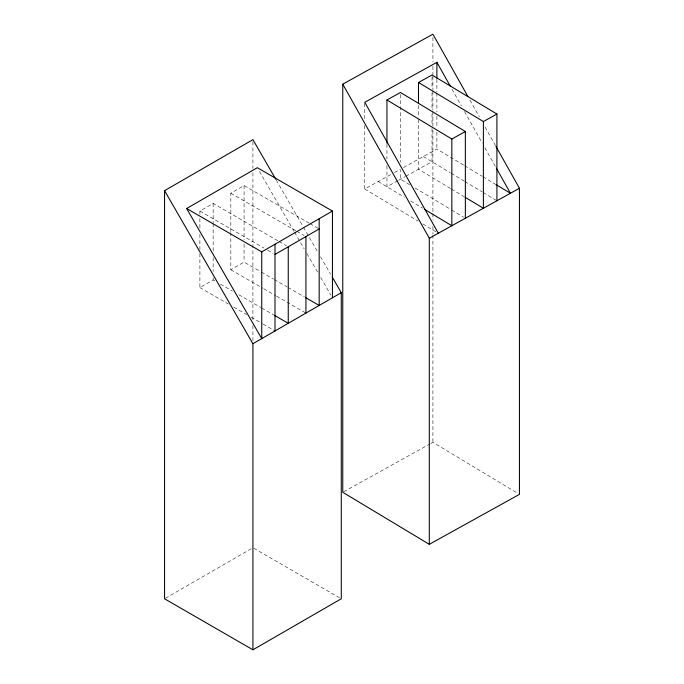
<?xml version="1.0" encoding="UTF-8"?>
<svg xmlns="http://www.w3.org/2000/svg" width="684" height="684" viewBox="0 0 684 684"><rect width="100%" height="100%" fill="white"/><g stroke="black" fill="none" stroke-linecap="round" stroke-linejoin="round"><path stroke-width="0.51" stroke-dasharray="3.42 2.56" d="M199.899 214.263L199.899 211.074L213.151 203.422L278.132 240.939M230.824 231.474L230.824 193.213L244.077 185.561L309.057 223.078M199.899 253.584L199.899 287.596L213.151 279.944L214.981 280.996M230.824 232.543L230.824 269.735L244.077 262.083L260.561 271.608M165.477 598.252L251.071 548.833M364.769 125.548L364.769 188.998L391.812 174.01M394.514 172.513L399.926 169.512M403.534 167.512L436.888 149.026L463.82 165.229M397.763 180.713L386.939 186.706L386.939 165.46M398.661 180.217L404.971 176.711M405.877 176.215L432.014 161.732L432.014 126.66M343.693 491.762L430.125 443.865M431.057 443.352L432.912 442.317L517.626 493.275M309.98 223.617L318.265 228.396M230.824 193.213L295.804 230.73M296.728 231.26L304.089 235.518M279.055 241.469L286.416 245.718M199.899 211.074L263.956 248.053M267.641 250.182L273.164 253.371M261.476 272.138L273.386 279.012M274.301 279.534L287.126 286.938M288.041 287.468L304.525 296.984M230.824 269.735L262.878 288.246M263.793 288.776L275.703 295.65M276.618 296.181L305.928 313.101M220.479 284.176L232.389 291.051M238.802 294.753L260.784 307.441M261.698 307.971L273.6 314.845M199.899 287.596L228.294 303.987M233.783 307.159L246.608 314.563M251.19 317.205L262.177 323.549M263.101 324.079L275.002 330.953M253.832 548.303L339.435 597.722M464.735 165.785L482.1 176.233M483.015 176.78L494.891 183.928M423.362 156.525L450.294 172.727M451.209 173.274L464.009 180.969M464.923 181.517L482.288 191.965M483.203 192.52L496.003 200.215M450.491 188.468L418.497 169.222L418.497 118.221M451.397 189.015L464.197 196.71M409.605 184.714L400.465 179.217L400.465 169.649M415.085 188.014L450.739 209.449M451.654 210.005L463.538 217.153M378.286 181.499L404.312 197.154M410.708 201.002L422.592 208.15M364.769 188.998L418.206 221.146M422.772 223.89L436.486 232.141M276.336 180.217L302.952 226.318M303.482 227.233L317.855 252.131M320.514 256.739L330.628 274.258M259.458 171.402L294.086 231.372M294.616 232.295L304.209 248.899M306.868 253.507L318.051 272.89M320.719 277.499L330.842 295.026M469.925 100.103L479.304 116.81M485.041 127.019L495.464 145.581M452.013 89.253L461.401 105.969M464.53 111.543L482.263 143.118M484.87 147.761L495.823 167.272M436.888 79.241L436.888 91.93M436.888 92.99L436.888 112.022M436.888 116.246L436.888 127.882M436.888 132.106L436.888 149.026M432.912 37.406L432.912 61.979M432.912 66.254L432.912 74.795M432.912 75.864L432.912 89.758M432.912 90.827L432.912 110.056M432.912 111.124L432.912 126.078M432.912 130.353L432.912 212.621M432.912 213.69L432.912 220.094M432.912 226.507L432.912 233.988M432.912 235.057L432.912 442.317M432.014 77.044L432.014 88.407M432.014 92.656L432.014 109.662M432.014 113.912L432.014 125.6M418.497 105.464L418.497 117.152M400.465 94.529L400.465 162.211M386.939 144.204L386.939 159.081M364.769 103.344L364.769 120.264M252.918 141.785L252.918 168.495M252.918 172.77L252.918 320.206M252.918 325.55L252.918 340.504M244.077 185.561L244.077 239.768M244.077 244.017L244.077 262.083M213.151 203.422L213.151 222.548M213.151 223.617L213.151 252.311M213.151 257.62L213.151 271.437M213.151 277.815L213.151 279.944M199.899 218.512L199.899 228.08M199.899 234.45L199.899 249.335"/><path stroke-width="1.03" d="M332.227 277.02L341.273 292.692L341.273 598.782L252.918 649.8L164.553 598.782L164.553 190.665L252.918 139.647L275.806 179.293M186.647 208.517L261.75 251.883L261.75 338.606L186.647 208.517L257.329 167.708L332.441 211.074L332.441 297.796M261.75 251.883L332.441 211.074M275.002 254.431L319.18 228.926M252.918 649.8L252.918 343.71L341.273 292.692M495.986 146.513L519.447 188.28L519.447 494.37L429.296 544.327L342.761 492.283L342.761 84.158L432.912 34.2L467.839 96.384M450.448 86.466L436.888 62.321L364.769 102.284L438.307 233.244M386.939 143.144L386.939 99.984L400.465 92.485L465.359 131.525L465.359 218.247M418.497 103.344L418.497 82.499L432.014 75.001L496.917 114.04L496.917 200.763M386.939 99.984L451.842 139.014L465.359 131.525M418.497 82.499L483.391 121.53L496.917 114.04M429.296 544.327L429.296 238.237L519.447 188.28M305.449 297.514L319.18 305.449L319.18 218.726M274.515 315.375L288.255 323.301L288.255 246.779M495.806 184.475L510.435 193.273L496.345 168.196M465.111 197.266L483.391 208.261L483.391 121.53M424.422 209.253L451.842 225.746L451.842 139.014M164.553 190.665L252.918 343.71M342.761 84.158L429.296 238.237M436.888 62.321L436.888 78.181M305.928 236.578L305.928 313.101M275.002 244.231L275.002 330.953"/></g></svg>
